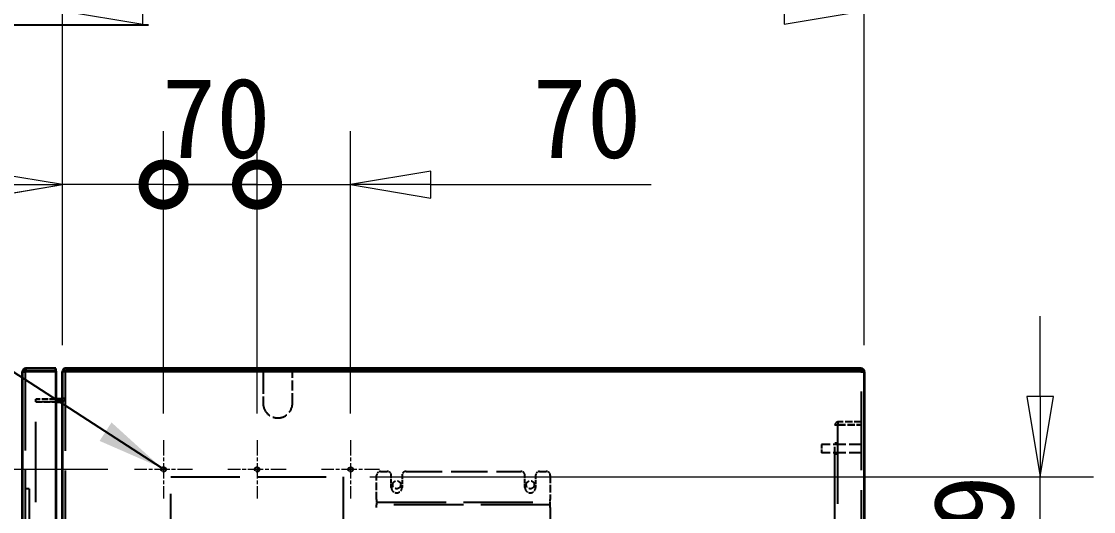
# Model space of a CAD drawing. Header units: millimetres. Extents: x 200 to 5740, y 200 to 4000.
# Drawn here: x 3714 to 4517, y 2551 to 2917 of the extents above; entities that cross this region are included whole.
import ezdxf

# ---------------------------------------------------------------- set-up
doc = ezdxf.new("R2010")
doc.units = ezdxf.units.MM
doc.header["$LTSCALE"] = 20
doc.linetypes.add('CHAIN', pattern=[0.3543, 0.2362, -0.0295, 0.0591, -0.0295])
doc.linetypes.add('DASHED', pattern=[0.2067, 0.1654, -0.0413])
for name, color, linetype, lineweight in [('中心標記 (ISO)', 7, 'Continuous', 18), ('可見 (ISO)', 7, 'Continuous', 35), ('標註 (ISO)', 7, 'Continuous', 18), ('符號 (ISO)', 7, 'Continuous', 25), ('隱藏 (ISO)', 7, 'DASHED', 25)]:
    doc.layers.add(name, color=color, linetype=linetype, lineweight=lineweight)
doc.styles.add('註記文字 (JIS)', font='kaiu.ttf')
doc.dimstyles.new('預設 (JIS)', dxfattribs={"dimscale": 20, "dimtxt": 3, "dimasz": 3, "dimexe": 2, "dimexo": 1, "dimgap": 0.8, "dimtad": 1, "dimrnd": 1e-08, "dimdsep": 46, "dimtxsty": '註記文字 (JIS)', "dimblk": 'Filled-1', "dimcen": 0.09, "dimdle": 10, "dimclrd": 256, "dimclre": 256, "dimclrt": 256, "dimadec": 0, "dimazin": 2, "dimtfac": 0.833333, "dimtmove": 0, "dimatfit": 3, "dimfxl": 0, "dimtolj": 1, "dimtzin": 0, "dimlwd": -1, "dimlwe": -1, "dimarcsym": 0})
doc.dimstyles.new('預設 (JIS)$7', dxfattribs={"dimscale": 20, "dimtxt": 3, "dimasz": 2.5, "dimexe": 2, "dimexo": 1, "dimgap": 0.8, "dimtad": 1, "dimrnd": 1e-08, "dimdsep": 46, "dimtxsty": '註記文字 (JIS)', "dimblk": 'Filled-1', "dimcen": 0.09, "dimdle": 10, "dimclrd": 256, "dimclre": 256, "dimclrt": 256, "dimadec": 0, "dimazin": 2, "dimtfac": 0.833333, "dimtmove": 0, "dimatfit": 3, "dimfxl": 0, "dimtolj": 1, "dimtzin": 0, "dimlwd": -1, "dimlwe": -1, "dimarcsym": 0})

# ---------------------------------------------------------------- blocks, each defined once
blk = doc.blocks.new('_DotSmall')
at = {"color": 0, "linetype": 'ByBlock', "const_width": 0.5}
blk.add_lwpolyline([(-0.0625, 0, 1), (0.0625, 0, 1)], format="xyb", close=True, dxfattribs=at)
blk = doc.blocks.new('Filled-1')
at = {"color": 0}
for p, q in [((0, 0), (-1, 0.167)), ((-1, 0.167), (-1, -0.167)), ((-1, 0), (0, 0)), ((-1, -0.167), (0, 0))]:
    blk.add_line(p, q, dxfattribs=at)
at = {"color": 0, "flags": 128}
blk.add_lwpolyline([(-1, -0.167), (0, 0)], dxfattribs=at)
at = {"color": 0}
blk.add_solid([(-1, -0.167), (0, 0), (-1, 0.167), (-1, -0.167)], dxfattribs=at)
blk = doc.blocks.new('*D36')
at = {"layer": 'Defpoints', "color": 0}
for p in [(3481.97, 2582.51), (3799.03, 2582.51), (3799.03, 2512.51)]:
    blk.add_point(p, dxfattribs=at)
at = {"layer": '標註 (ISO)'}
for p, q in [((3481.97, 2642.51), (3481.97, 2807.43)), ((3779.03, 2582.51), (3441.97, 2582.51)), ((3481.97, 2512.51), (3481.97, 2582.51)), ((3779.03, 2512.51), (3441.97, 2512.51)), ((3481.97, 2512.51), (3481.97, 2452.51))]:
    blk.add_line(p, q, dxfattribs=at)
at = {"layer": '標註 (ISO)', "xscale": 60, "yscale": 60, "zscale": 60}
for name, p, rotation in [('Filled-1', (3481.97, 2582.51), 270), ('_DotSmall', (3481.97, 2512.51), 90)]:
    blk.add_blockref(name, p, dxfattribs=dict(at, rotation=rotation))
at = {"layer": '標註 (ISO)', "insert": (3401.99, 2718.51), "char_height": 60, "attachment_point": 1, "rotation": 90, "style": '註記文字 (JIS)'}
blk.add_mtext('\\A1;70', dxfattribs=at)
blk = doc.blocks.new('*D37')
at = {"layer": 'Defpoints', "color": 0}
for p in [(3820.78, 2795.4), (3745.28, 2655.44), (3820.78, 2604.26)]:
    blk.add_point(p, dxfattribs=at)
at = {"layer": '標註 (ISO)'}
for p, q in [((3745.28, 2675.44), (3745.28, 2835.4)), ((3820.78, 2624.26), (3820.78, 2835.4)), ((3685.28, 2795.4), (3434.42, 2795.4)), ((3820.78, 2795.4), (3745.28, 2795.4)), ((3820.78, 2795.4), (3940.78, 2795.4))]:
    blk.add_line(p, q, dxfattribs=at)
at = {"layer": '標註 (ISO)', "xscale": 60, "yscale": 60, "zscale": 60, "rotation": 180}
blk.add_blockref('_DotSmall', (3820.78, 2795.4), dxfattribs=at)
at = {"layer": '標註 (ISO)', "xscale": 60, "yscale": 60, "zscale": 60}
blk.add_blockref('Filled-1', (3745.28, 2795.4), dxfattribs=at)
at = {"layer": '標註 (ISO)', "insert": (3450.42, 2876.79), "char_height": 60, "attachment_point": 1, "style": '註記文字 (JIS)'}
blk.add_mtext('\\A1;75.5', dxfattribs=at)
blk = doc.blocks.new('*D38')
at = {"layer": 'Defpoints', "color": 0}
for p in [(3890.78, 2795.4), (3820.78, 2604.26), (3890.78, 2604.26)]:
    blk.add_point(p, dxfattribs=at)
at = {"layer": '標註 (ISO)'}
for p, q in [((3820.78, 2624.26), (3820.78, 2835.4)), ((3890.78, 2624.26), (3890.78, 2835.4)), ((3820.78, 2795.4), (3890.78, 2795.4))]:
    blk.add_line(p, q, dxfattribs=at)
at = {"layer": '標註 (ISO)', "xscale": 60, "yscale": 60, "zscale": 60, "rotation": 180}
blk.add_blockref('_DotSmall', (3820.78, 2795.4), dxfattribs=at)
at = {"layer": '標註 (ISO)', "xscale": 60, "yscale": 60, "zscale": 60}
blk.add_blockref('_DotSmall', (3890.78, 2795.4), dxfattribs=at)
at = {"layer": '標註 (ISO)', "insert": (3819.32, 2875.38), "char_height": 60, "attachment_point": 1, "style": '註記文字 (JIS)'}
blk.add_mtext('\\A1;70', dxfattribs=at)
blk = doc.blocks.new('*D39')
at = {"layer": 'Defpoints', "color": 0}
for p in [(3960.78, 2795.4), (3890.78, 2604.26), (3960.78, 2604.26)]:
    blk.add_point(p, dxfattribs=at)
at = {"layer": '標註 (ISO)'}
for p, q in [((3890.78, 2624.26), (3890.78, 2835.4)), ((3960.78, 2624.26), (3960.78, 2835.4)), ((3890.78, 2795.4), (3830.78, 2795.4)), ((3890.78, 2795.4), (3960.78, 2795.4)), ((4020.78, 2795.4), (4185.71, 2795.4))]:
    blk.add_line(p, q, dxfattribs=at)
at = {"layer": '標註 (ISO)', "xscale": 60, "yscale": 60, "zscale": 60}
blk.add_blockref('_DotSmall', (3890.78, 2795.4), dxfattribs=at)
at = {"layer": '標註 (ISO)', "xscale": 60, "yscale": 60, "zscale": 60, "rotation": 180}
blk.add_blockref('Filled-1', (3960.78, 2795.4), dxfattribs=at)
at = {"layer": '標註 (ISO)', "insert": (4096.78, 2875.38), "char_height": 60, "attachment_point": 1, "style": '註記文字 (JIS)'}
blk.add_mtext('\\A1;70', dxfattribs=at)
blk = doc.blocks.new('*D41')
at = {"layer": 'Defpoints', "color": 0}
for p in [(3955.28, 2577.01), (4476.87, 2577.01), (3955.28, 2448.01)]:
    blk.add_point(p, dxfattribs=at)
at = {"layer": '標註 (ISO)'}
for p, q in [((4476.87, 2637.01), (4476.87, 2697.01)), ((3975.28, 2577.01), (4516.87, 2577.01)), ((4476.87, 2448.01), (4476.87, 2577.01)), ((3975.28, 2448.01), (4516.87, 2448.01)), ((4476.87, 2388.01), (4476.87, 2328.01))]:
    blk.add_line(p, q, dxfattribs=at)
at = {"layer": '標註 (ISO)', "xscale": 60, "yscale": 60, "zscale": 60}
for p, rotation in [((4476.87, 2577.01), 270), ((4476.87, 2448.01), 90)]:
    blk.add_blockref('Filled-1', p, dxfattribs=dict(at, rotation=rotation))
at = {"layer": '標註 (ISO)', "insert": (4396.89, 2455.78), "char_height": 60, "attachment_point": 1, "rotation": 90, "style": '註記文字 (JIS)'}
blk.add_mtext('\\A1;129', dxfattribs=at)
blk = doc.blocks.new('*D60')
at = {"layer": 'Defpoints', "color": 0}
for p in [(4345.28, 2925.3), (3745.28, 2655.44), (4345.28, 2655.51)]:
    blk.add_point(p, dxfattribs=at)
at = {"layer": '標註 (ISO)'}
for p, q in [((3745.28, 2675.44), (3745.28, 2965.3)), ((4345.28, 2675.51), (4345.28, 2965.3)), ((3805.28, 2925.3), (4285.28, 2925.3))]:
    blk.add_line(p, q, dxfattribs=at)
at = {"layer": '標註 (ISO)', "xscale": 60, "yscale": 60, "zscale": 60, "rotation": 180}
blk.add_blockref('Filled-1', (3745.28, 2925.3), dxfattribs=at)
at = {"layer": '標註 (ISO)', "xscale": 60, "yscale": 60, "zscale": 60}
blk.add_blockref('Filled-1', (4345.28, 2925.3), dxfattribs=at)
at = {"layer": '標註 (ISO)', "insert": (3987.6, 3005.28), "char_height": 60, "attachment_point": 1, "style": '註記文字 (JIS)'}
blk.add_mtext('\\A1;600', dxfattribs=at)

msp = doc.modelspace()

# ---------------------------------------------------------------- linework, layer by layer
at = {"layer": '中心標記 (ISO)', "linetype": 'CHAIN', "ltscale": 2.416776}
for p, q in [((3820.783, 2604.256), (3820.783, 2560.756)), ((3890.783, 2604.256), (3890.783, 2560.756)), ((3960.783, 2604.256), (3960.783, 2560.756)), ((3842.533, 2582.506), (3799.033, 2582.506)), ((3912.533, 2582.506), (3869.033, 2582.506)), ((3982.533, 2582.506), (3939.033, 2582.506))]:
    msp.add_line(p, q, dxfattribs=at)
at = {"layer": '可見 (ISO)'}
for p, q in [((3740.283, 2658.006), (3717.783, 2658.006)), ((3717.783, 2656.006), (3717.783, 2658.006)), ((3740.283, 2656.006), (3740.283, 2658.006)), ((4342.783, 2658.006), (3747.783, 2658.006)), ((4342.783, 2656.006), (4342.783, 2658.006)), ((3717.783, 2655.506), (3715.283, 2655.506)), ((3715.283, 960.506), (3715.283, 2655.506)), ((3717.783, 2656.006), (3740.283, 2656.006)), ((3717.783, 2655.506), (3717.783, 2655.936)), ((3717.783, 2655.936), (3740.283, 2655.936)), ((3740.283, 2655.936), (3740.283, 960.077)), ((3745.283, 2655.506), (3745.283, 2655.436)), ((3745.308, 2655.506), (3745.283, 2655.506)), ((3745.283, 960.577), (3745.283, 2655.436)), ((4342.783, 2656.006), (3747.783, 2656.006)), ((3747.783, 2655.936), (4342.783, 2655.936)), ((4342.783, 2655.936), (4342.783, 2655.506)), ((4345.283, 2655.506), (4342.783, 2655.506)), ((4345.283, 2655.506), (4345.283, 960.506)), ((3744.783, 2635.006), (3740.283, 2635.006)), ((3744.783, 2633.006), (3740.283, 2633.006)), ((3740.283, 2632.936), (3744.783, 2632.936))]:
    msp.add_line(p, q, dxfattribs=at)
for centre, radius, start, end in [((3717.783, 2655.506), 2.5, 90, 180), ((4342.783, 2655.506), 2.5, 0, 90), ((3717.783, 2655.506), 0.5, 90, 180), ((3747.783, 2655.506), 0.5, 90, 121.447341), ((4342.783, 2655.506), 0.5, 0, 90), ((3744.783, 2635.506), 2.5, 270, 272.761365)]:
    msp.add_arc(centre, radius, start, end, dxfattribs=at)
for points, knots in [([(3747.783, 2658.006), (3746.89, 2658.006), (3746.016, 2657.487), (3745.588, 2656.703), (3745.389, 2656.338), (3745.283, 2655.922), (3745.283, 2655.506)], [-3.1415927, -3.1415927, -3.1415927, -3.1415927, -2.0700638, -2.0700638, -2.0700638, -1.5707963, -1.5707963, -1.5707963, -1.5707963]), ([(3745.283, 2655.436), (3745.283, 2655.614), (3745.802, 2655.789), (3746.586, 2655.874), (3746.952, 2655.914), (3747.367, 2655.936), (3747.783, 2655.936)], [1.5707963, 1.5707963, 1.5707963, 1.5707963, 2.6423252, 2.6423252, 2.6423252, 3.1415927, 3.1415927, 3.1415927, 3.1415927]), ([(3745.283, 2635.506), (3745.283, 2635.313), (3745.16, 2635.125), (3744.983, 2635.048), (3744.92, 2635.02), (3744.852, 2635.006), (3744.783, 2635.006)], [1.5707963, 1.5707963, 1.5707963, 1.5707963, 2.7309878, 2.7309878, 2.7309878, 3.1415927, 3.1415927, 3.1415927, 3.1415927]), ([(3744.783, 2632.936), (3744.977, 2632.936), (3745.164, 2633.551), (3745.242, 2634.438), (3745.269, 2634.751), (3745.283, 2635.093), (3745.283, 2635.436)], [-3.1415927, -3.1415927, -3.1415927, -3.1415927, -1.9814012, -1.9814012, -1.9814012, -1.5707963, -1.5707963, -1.5707963, -1.5707963])]:
    msp.add_open_spline(points, degree=3, knots=knots, dxfattribs=at)
at = {"layer": '隱藏 (ISO)', "ltscale": 0.19037}
for p, q in [((3907.533, 2658.006), (3907.533, 2656.006)), ((3913.033, 2658.006), (3913.033, 2656.006)), ((3919.283, 2658.006), (3919.283, 2656.006)), ((4031.283, 2658.006), (4031.283, 2656.006)), ((4037.533, 2658.006), (4037.533, 2656.006)), ((4043.033, 2658.006), (4043.033, 2656.006)), ((4077.533, 2658.006), (4077.533, 2656.006)), ((4083.033, 2658.006), (4083.033, 2656.006)), ((4089.283, 2658.006), (4089.283, 2656.006)), ((4201.283, 2658.006), (4201.283, 2656.006)), ((4207.533, 2658.006), (4207.533, 2656.006)), ((4213.033, 2658.006), (4213.033, 2656.006)), ((3747.283, 2655.436), (3745.283, 2655.436)), ((3725.283, 2633.006), (3725.283, 2635.006)), ((3745.283, 2635.506), (3747.283, 2635.506)), ((3747.283, 2635.436), (3745.283, 2635.436)), ((4325.783, 2616.006), (4325.783, 2618.006)), ((4325.283, 2602.006), (4323.283, 2602.006)), ((4325.283, 2594.006), (4323.283, 2594.006))]:
    msp.add_line(p, q, dxfattribs=at)
at = {"layer": '隱藏 (ISO)', "ltscale": 17.826717}
for p, q in [((3717.283, 2655.506), (3717.283, 960.506)), ((4343.283, 960.506), (4343.283, 2655.506))]:
    msp.add_line(p, q, dxfattribs=at)
at = {"layer": '隱藏 (ISO)', "ltscale": 0.187977}
msp.add_line((3747.283, 2655.506), (3745.308, 2655.506), dxfattribs=at)
at = {"layer": '隱藏 (ISO)', "ltscale": 0.009423}
for p, q in [((3747.283, 2655.506), (3747.283, 2655.436)), ((3895.383, 2648.865), (3895.283, 2648.865)), ((3895.383, 2648.854), (3895.283, 2648.854)), ((3895.383, 2648.706), (3895.283, 2648.706)), ((3895.383, 2648.434), (3895.283, 2648.434)), ((3895.383, 2648.173), (3895.283, 2648.173)), ((3895.383, 2648.042), (3895.283, 2648.042)), ((3895.383, 2647.884), (3895.283, 2647.884)), ((3895.383, 2647.878), (3895.283, 2647.878)), ((3895.383, 2647.515), (3895.283, 2647.515)), ((3895.383, 2647.435), (3895.283, 2647.435)), ((3895.383, 2646.057), (3895.283, 2646.057)), ((3895.383, 2646.017), (3895.283, 2646.017)), ((3895.383, 2645.904), (3895.283, 2645.904)), ((3895.383, 2645.671), (3895.283, 2645.671)), ((3895.383, 2645.473), (3895.283, 2645.473)), ((3895.383, 2645.444), (3895.283, 2645.444)), ((3895.383, 2645.433), (3895.283, 2645.433)), ((3895.383, 2645.405), (3895.283, 2645.405)), ((3895.383, 2645.269), (3895.283, 2645.269)), ((3895.383, 2645.206), (3895.283, 2645.206)), ((3895.383, 2645.195), (3895.283, 2645.195)), ((3895.383, 2645.098), (3895.283, 2645.098)), ((3895.383, 2645.076), (3895.283, 2645.076)), ((3895.383, 2644.945), (3895.283, 2644.945)), ((3895.383, 2644.769), (3895.283, 2644.769)), ((3895.383, 2644.344), (3895.283, 2644.344)), ((3895.383, 2642.948), (3895.283, 2642.948)), ((3895.383, 2642.903), (3895.283, 2642.903)), ((3895.383, 2642.835), (3895.283, 2642.835)), ((3895.383, 2642.795), (3895.283, 2642.795)), ((3895.383, 2642.699), (3895.283, 2642.699)), ((3895.383, 2642.574), (3895.283, 2642.574)), ((3895.383, 2642.517), (3895.283, 2642.517)), ((3895.383, 2642.37), (3895.283, 2642.37)), ((3895.383, 2642.245), (3895.283, 2642.245)), ((3895.383, 2641.956), (3895.283, 2641.956)), ((3895.383, 2641.706), (3895.283, 2641.706)), ((3895.383, 2641.559), (3895.283, 2641.559)), ((3895.383, 2641.547), (3895.283, 2641.547))]:
    msp.add_line(p, q, dxfattribs=at)
at = {"layer": '隱藏 (ISO)', "ltscale": 17.825232}
msp.add_line((3747.283, 2655.436), (3747.283, 960.577), dxfattribs=at)
at = {"layer": '隱藏 (ISO)', "ltscale": 2.285536}
for p, q in [((3895.283, 2656.006), (3895.283, 2632.006)), ((3917.283, 2632.006), (3917.283, 2656.006))]:
    msp.add_line(p, q, dxfattribs=at)
at = {"layer": '隱藏 (ISO)', "ltscale": 0.092618}
msp.add_line((3895.383, 2648.865), (3895.383, 2648.706), dxfattribs=at)
at = {"layer": '隱藏 (ISO)', "ltscale": 0.687258}
msp.add_line((3895.383, 2648.706), (3895.383, 2641.706), dxfattribs=at)
at = {"layer": '隱藏 (ISO)', "ltscale": 0.088712}
msp.add_line((3895.383, 2641.706), (3895.383, 2641.547), dxfattribs=at)
at = {"layer": '隱藏 (ISO)', "ltscale": 1.428422}
for p, q in [((3740.283, 2635.006), (3725.283, 2635.006)), ((3740.283, 2633.006), (3725.283, 2633.006)), ((3725.283, 2632.936), (3740.283, 2632.936))]:
    msp.add_line(p, q, dxfattribs=at)
at = {"layer": '隱藏 (ISO)', "ltscale": 18.14068}
msp.add_line((3725.283, 983.077), (3725.283, 2632.936), dxfattribs=at)
at = {"layer": '隱藏 (ISO)', "ltscale": 1.66651}
for p, q in [((4343.283, 2618.006), (4325.783, 2618.006)), ((4325.783, 2616.006), (4343.283, 2616.006)), ((4325.783, 2615.936), (4343.283, 2615.936))]:
    msp.add_line(p, q, dxfattribs=at)
at = {"layer": '隱藏 (ISO)', "ltscale": 0.373886}
msp.add_line((4325.783, 2615.506), (4323.283, 2615.506), dxfattribs=at)
at = {"layer": '隱藏 (ISO)', "ltscale": 19.573456}
msp.add_line((4323.283, 2130.006), (4323.283, 2615.506), dxfattribs=at)
at = {"layer": '隱藏 (ISO)', "ltscale": 17.757401}
msp.add_line((4325.283, 2615.506), (4325.283, 1000.506), dxfattribs=at)
at = {"layer": '隱藏 (ISO)', "ltscale": 0.040783}
msp.add_line((4325.783, 2615.506), (4325.783, 2615.936), dxfattribs=at)
at = {"layer": '隱藏 (ISO)', "ltscale": 0.897467}
msp.add_line((4313.283, 2601.006), (4313.283, 2595.006), dxfattribs=at)
at = {"layer": '隱藏 (ISO)', "ltscale": 2.856945}
for p, q in [((4343.283, 2601.006), (4313.283, 2601.006)), ((4343.283, 2595.006), (4313.283, 2595.006))]:
    msp.add_line(p, q, dxfattribs=at)
at = {"layer": '隱藏 (ISO)', "ltscale": 15.602323}
for p, q in [((3826.283, 2448.006), (3826.283, 2577.006)), ((3826.283, 2577.006), (3955.283, 2577.006)), ((3955.283, 2577.006), (3955.283, 2448.006))]:
    msp.add_line(p, q, dxfattribs=at)
at = {"layer": '隱藏 (ISO)', "ltscale": 1.714127}
for p, q in [((3980.283, 2560.006), (3980.283, 2578.006)), ((4110.283, 2578.006), (4110.283, 2560.006))]:
    msp.add_line(p, q, dxfattribs=at)
at = {"layer": '隱藏 (ISO)', "ltscale": 0.476074}
for p, q in [((3983.283, 2581.006), (3988.283, 2581.006)), ((4102.283, 2581.006), (4107.283, 2581.006))]:
    msp.add_line(p, q, dxfattribs=at)
at = {"layer": '隱藏 (ISO)', "ltscale": 0.857013}
for p, q in [((3991.283, 2569.006), (3991.283, 2578.006)), ((3999.283, 2578.006), (3999.283, 2569.006)), ((4091.283, 2569.006), (4091.283, 2578.006)), ((4099.283, 2578.006), (4099.283, 2569.006))]:
    msp.add_line(p, q, dxfattribs=at)
at = {"layer": '隱藏 (ISO)', "ltscale": 8.190095}
msp.add_line((4002.283, 2581.006), (4088.283, 2581.006), dxfattribs=at)
at = {"layer": '隱藏 (ISO)', "ltscale": 0.285604}
msp.add_line((3720.283, 2568.006), (3717.283, 2568.006), dxfattribs=at)
at = {"layer": '隱藏 (ISO)', "ltscale": 16.932753}
msp.add_line((3720.283, 2568.006), (3720.283, 2288.006), dxfattribs=at)
at = {"layer": '隱藏 (ISO)', "ltscale": 0.598278}
for p, q in [((3980.283, 2560.006), (3980.283, 2556.006)), ((4110.283, 2556.006), (4110.283, 2560.006))]:
    msp.add_line(p, q, dxfattribs=at)
at = {"layer": '隱藏 (ISO)', "ltscale": 15.72327}
for p, q in [((3980.283, 2558.006), (4110.283, 2558.006)), ((4110.283, 2556.006), (3980.283, 2556.006))]:
    msp.add_line(p, q, dxfattribs=at)
at = {"layer": '隱藏 (ISO)', "ltscale": 0.299089}
for p, q in [((3980.283, 2554.006), (3980.283, 2556.006)), ((4110.283, 2554.006), (4110.283, 2556.006))]:
    msp.add_line(p, q, dxfattribs=at)
at = {"layer": '隱藏 (ISO)', "ltscale": 17.02951}
for p, q in [((3980.283, 2202.006), (3980.283, 2554.006)), ((4110.283, 2554.006), (4110.283, 2202.006))]:
    msp.add_line(p, q, dxfattribs=at)
at = {"layer": '隱藏 (ISO)', "ltscale": 1.047062}
for centre in [(3820.783, 2582.506), (3890.783, 2582.506), (3960.783, 2582.506)]:
    msp.add_circle(centre, 1.75, dxfattribs=at)
at = {"layer": '隱藏 (ISO)', "ltscale": 1.795034}
for centre in [(3995.283, 2571.006), (4095.283, 2571.006)]:
    msp.add_circle(centre, 3, dxfattribs=at)
at = {"layer": '隱藏 (ISO)', "ltscale": 0.090854}
msp.add_arc((3747.783, 2655.436), 0.5, 90, 180, dxfattribs=at)
at = {"layer": '隱藏 (ISO)', "ltscale": 0.06353}
msp.add_arc((3747.783, 2655.506), 0.5, 121.447341, 180, dxfattribs=at)
at = {"layer": '隱藏 (ISO)', "ltscale": 0.45467}
msp.add_arc((3744.783, 2635.436), 2.5, 270, 0, dxfattribs=at)
at = {"layer": '隱藏 (ISO)', "ltscale": 0.443191}
msp.add_arc((3744.783, 2635.506), 2.5, 272.761365, 0, dxfattribs=at)
at = {"layer": '隱藏 (ISO)', "ltscale": 3.290979}
msp.add_arc((3906.283, 2632.006), 11, 180, 0, dxfattribs=at)
at = {"layer": '隱藏 (ISO)', "ltscale": 0.373886}
msp.add_arc((4325.783, 2615.506), 2.5, 90, 180, dxfattribs=at)
at = {"layer": '隱藏 (ISO)', "ltscale": 0.074697}
msp.add_arc((4325.783, 2615.506), 0.5, 90, 180, dxfattribs=at)
at = {"layer": '隱藏 (ISO)', "ltscale": 0.448684}
for centre, start, end in [((3983.283, 2578.006), 90, 180), ((3988.283, 2578.006), 0, 90), ((4002.283, 2578.006), 90, 180), ((4088.283, 2578.006), 0, 90), ((4102.283, 2578.006), 90, 180), ((4107.283, 2578.006), 0, 90)]:
    msp.add_arc(centre, 3, start, end, dxfattribs=at)
at = {"layer": '隱藏 (ISO)', "ltscale": 1.196656}
for centre in [(3995.283, 2569.006), (4095.283, 2569.006)]:
    msp.add_arc(centre, 4, 180, 0, dxfattribs=at)

# ---------------------------------------------------------------- dimensions: what is measured, and where the dimension line sits
at = {"layer": '標註 (ISO)'}
dim = msp.add_linear_dim(base=(4345.283, 2925.297), p1=(3745.283, 2655.436), p2=(4345.283, 2655.506), dimstyle='預設 (JIS)', override={"dimgap": 0.8, "dimdec": 2, "dimtol": 0, "dimlim": 0, "dimtp": 0, "dimtm": 0, "dimtdec": 2, "dimtofl": 0, "dimatfit": 1}, dxfattribs=at)
dim.commit()
dim.dimension.update_dxf_attribs({"geometry": '*D60', "text_midpoint": (4045.283, 2925.297), "dimtype": 160})
for base, p1, p2, angle, override, picture, middle in [((3820.783, 2795.399), (3745.283, 2655.436), (3820.783, 2604.256), 180, {"dimgap": 0.8, "dimdec": 2, "dimblk1": 'Filled-1', "dimblk2": 'DotSmall', "dimsah": 1, "dimdle": 0, "dimtol": 0, "dimlim": 0, "dimtp": 0, "dimtm": 0, "dimtdec": 2, "dimtofl": 1, "dimatfit": 1}, '*D37', (3529.85, 2795.399)), ((3890.783, 2795.399), (3820.783, 2604.256), (3890.783, 2604.256), 180, {"dimgap": 0.8, "dimdec": 2, "dimblk1": 'DotSmall', "dimblk2": 'DotSmall', "dimsah": 1, "dimdle": 0, "dimtol": 0, "dimlim": 0, "dimtp": 0, "dimtm": 0, "dimtdec": 2, "dimtofl": 1, "dimatfit": 1}, '*D38', (3855.783, 2795.399)), ((3960.783, 2795.399), (3890.783, 2604.256), (3960.783, 2604.256), 180, {"dimgap": 0.8, "dimdec": 2, "dimblk1": 'DotSmall', "dimblk2": 'Filled-1', "dimsah": 1, "dimdle": 0, "dimtol": 0, "dimlim": 0, "dimtp": 0, "dimtm": 0, "dimtdec": 2, "dimtofl": 1, "dimatfit": 1}, '*D39', (4133.247, 2795.399)), ((3481.971, 2582.506), (3799.033, 2512.506), (3799.033, 2582.506), 90, {"dimgap": 0.8, "dimdec": 2, "dimblk1": 'DotSmall', "dimblk2": 'Filled-1', "dimsah": 1, "dimdle": 0, "dimtol": 0, "dimlim": 0, "dimtp": 0, "dimtm": 0, "dimtdec": 2, "dimtofl": 1, "dimatfit": 1}, '*D36', (3481.971, 2754.97)), ((4476.873, 2577.006), (3955.283, 2448.006), (3955.283, 2577.006), 90, {"dimgap": 0.8, "dimdec": 2, "dimtol": 0, "dimlim": 0, "dimtp": 0, "dimtm": 0, "dimtdec": 2, "dimtofl": 1, "dimatfit": 1}, '*D41', (4476.873, 2512.506))]:
    dim = msp.add_linear_dim(base=base, p1=p1, p2=p2, angle=angle, dimstyle='預設 (JIS)', override=override, dxfattribs=at)
    dim.commit()
    dim.dimension.update_dxf_attribs({"geometry": picture, "text_midpoint": middle, "dimtype": 160})

# ---------------------------------------------------------------- leaders
at = {"layer": '符號 (ISO)', "annotation_type": 0, "has_hookline": 1}
for points, hookline_direction, text_width in [([(2539.822, 2616.006), (2923.717, 2914.899), (2973.717, 2914.899)], 0, 835.896), ([(3819.383, 2583.557), (3492.289, 2794.992), (3442.289, 2794.992)], 1, 479.182)]:
    msp.add_leader(points, dimstyle='預設 (JIS)$7', override={"dimgap": 0, "dimtad": 1}, dxfattribs=dict(at, hookline_direction=hookline_direction, text_width=text_width))

doc.saveas('drawing.dxf')
